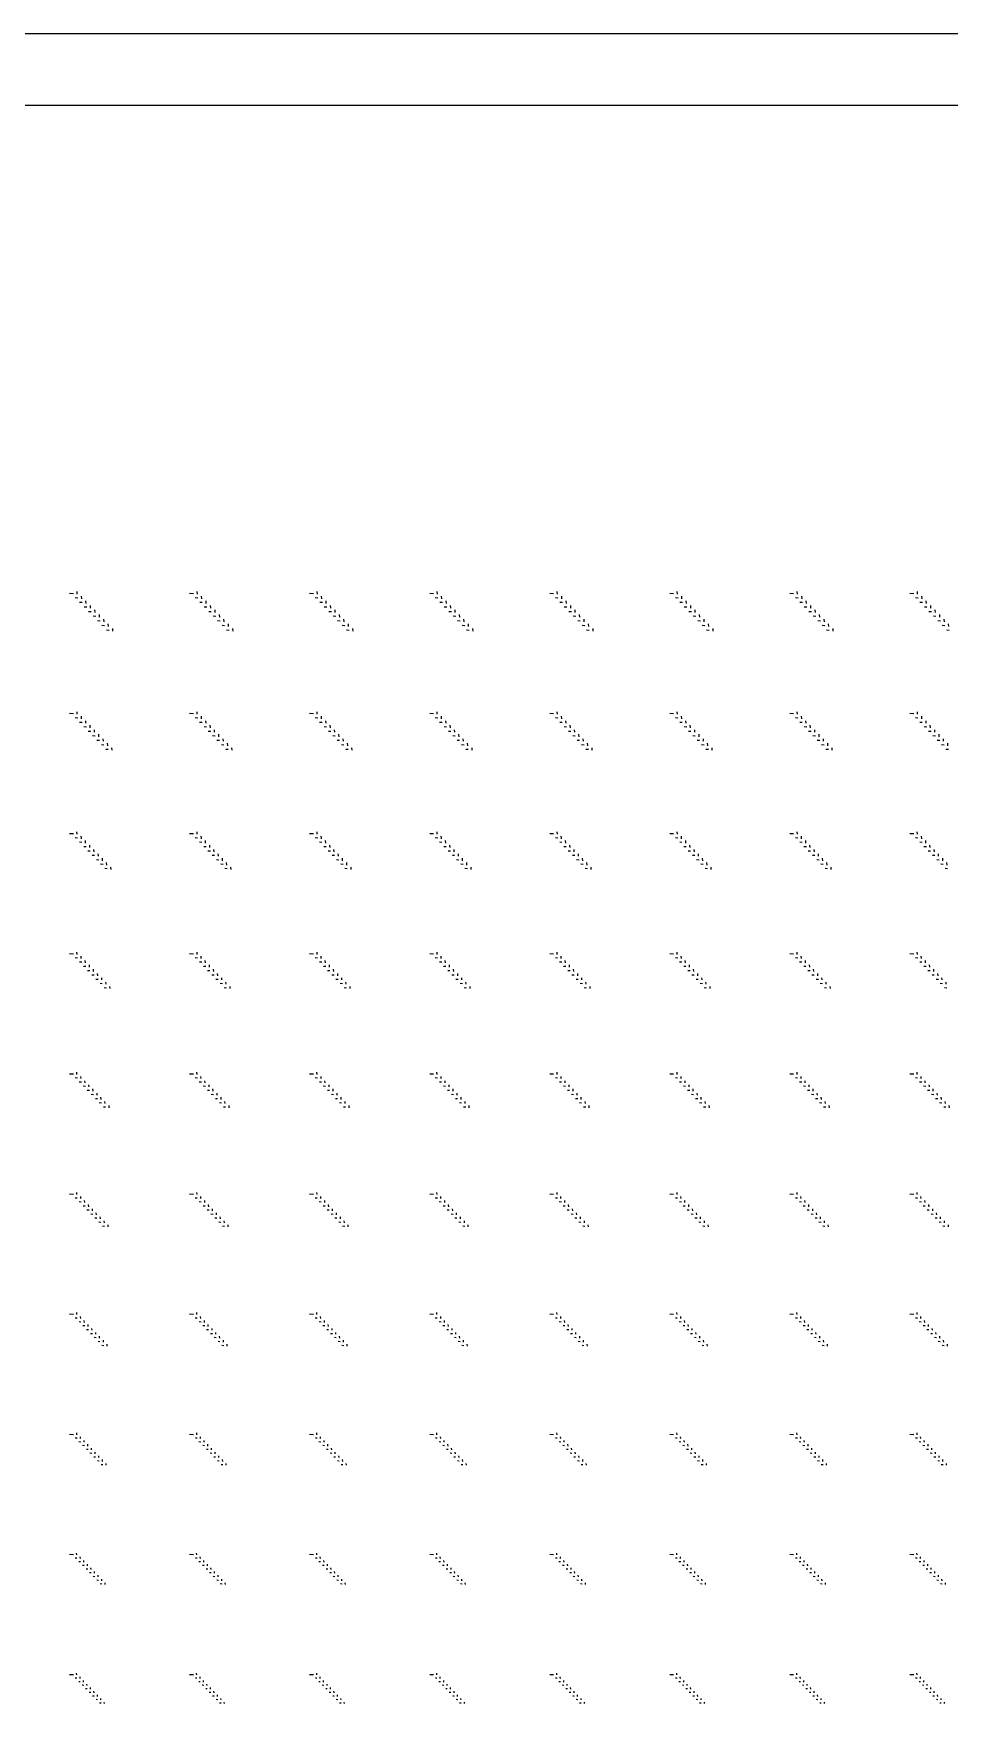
# Model space of a CAD drawing. Extents: x 0 to 300000, y 0 to 300000.
# Drawn here: x 74513 to 112678, y 230490 to 300000 of the extents above; entities that cross this region are included whole.
import ezdxf

# ---------------------------------------------------------------- set-up
doc = ezdxf.new("R2010")
doc.units = 0

msp = doc.modelspace()

# ---------------------------------------------------------------- linework, layer by layer
at = {"color": 7}
for p, q in [((76020, 276705), (76180, 276695)), ((76320, 276775), (76330, 276665)), ((81020, 276705), (81180, 276695)), ((81320, 276775), (81330, 276665)), ((86020, 276705), (86180, 276695)), ((86320, 276775), (86330, 276665)), ((91020, 276705), (91180, 276695)), ((91320, 276775), (91330, 276665)), ((96020, 276705), (96180, 276695)), ((96320, 276775), (96330, 276665)), ((101020, 276705), (101180, 276695)), ((101320, 276775), (101330, 276665)), ((106020, 276705), (106180, 276695)), ((106320, 276775), (106330, 276665)), ((111020, 276705), (111180, 276695)), ((111320, 276775), (111330, 276665)), ((76255, 276525), (76365, 276515)), ((76440, 276330), (76550, 276325)), ((76505, 276580), (76515, 276470)), ((76625, 276140), (76735, 276130)), ((76690, 276390), (76700, 276280)), ((76880, 276195), (76885, 276085)), ((77065, 276005), (77070, 275895)), ((81255, 276525), (81365, 276515)), ((81440, 276330), (81550, 276325)), ((81505, 276580), (81515, 276470)), ((81625, 276140), (81735, 276130)), ((81690, 276390), (81700, 276280)), ((81880, 276195), (81885, 276085)), ((82065, 276005), (82070, 275895)), ((86255, 276525), (86365, 276515)), ((86440, 276330), (86550, 276325)), ((86505, 276580), (86515, 276470)), ((86625, 276140), (86735, 276130)), ((86690, 276390), (86700, 276280)), ((86880, 276195), (86885, 276085)), ((87065, 276005), (87070, 275895)), ((91255, 276525), (91365, 276515)), ((91440, 276330), (91550, 276325)), ((91505, 276580), (91515, 276470)), ((91625, 276140), (91735, 276130)), ((91690, 276390), (91700, 276280)), ((91880, 276195), (91885, 276085)), ((92065, 276005), (92070, 275895)), ((96255, 276525), (96365, 276515)), ((96440, 276330), (96550, 276325)), ((96505, 276580), (96515, 276470)), ((96625, 276140), (96735, 276130)), ((96690, 276390), (96700, 276280)), ((96880, 276195), (96885, 276085)), ((97065, 276005), (97070, 275895)), ((101255, 276525), (101365, 276515)), ((101440, 276330), (101550, 276325)), ((101505, 276580), (101515, 276470)), ((101625, 276140), (101735, 276130)), ((101690, 276390), (101700, 276280)), ((101880, 276195), (101885, 276085)), ((102065, 276005), (102070, 275895)), ((106255, 276525), (106365, 276515)), ((106440, 276330), (106550, 276325)), ((106505, 276580), (106515, 276470)), ((106625, 276140), (106735, 276130)), ((106690, 276390), (106700, 276280)), ((106880, 276195), (106885, 276085)), ((107065, 276005), (107070, 275895)), ((111255, 276525), (111365, 276515)), ((111440, 276330), (111550, 276325)), ((111505, 276580), (111515, 276470)), ((111625, 276140), (111735, 276130)), ((111690, 276390), (111700, 276280)), ((111880, 276195), (111885, 276085)), ((112065, 276005), (112070, 275895)), ((76815, 275945), (76925, 275940)), ((77000, 275755), (77110, 275745)), ((77185, 275560), (77295, 275555)), ((77250, 275810), (77260, 275700)), ((77370, 275370), (77480, 275360)), ((77435, 275620), (77445, 275510)), ((77620, 275425), (77630, 275315)), ((81815, 275945), (81925, 275940)), ((82000, 275755), (82110, 275745)), ((82185, 275560), (82295, 275555)), ((82250, 275810), (82260, 275700)), ((82370, 275370), (82480, 275360)), ((82435, 275620), (82445, 275510)), ((82620, 275425), (82630, 275315)), ((86815, 275945), (86925, 275940)), ((87000, 275755), (87110, 275745)), ((87185, 275560), (87295, 275555)), ((87250, 275810), (87260, 275700)), ((87370, 275370), (87480, 275360)), ((87435, 275620), (87445, 275510)), ((87620, 275425), (87630, 275315)), ((91815, 275945), (91925, 275940)), ((92000, 275755), (92110, 275745)), ((92185, 275560), (92295, 275555)), ((92250, 275810), (92260, 275700)), ((92370, 275370), (92480, 275360)), ((92435, 275620), (92445, 275510)), ((92620, 275425), (92630, 275315)), ((96815, 275945), (96925, 275940)), ((97000, 275755), (97110, 275745)), ((97185, 275560), (97295, 275555)), ((97250, 275810), (97260, 275700)), ((97370, 275370), (97480, 275360)), ((97435, 275620), (97445, 275510)), ((97620, 275425), (97630, 275315)), ((101815, 275945), (101925, 275940)), ((102000, 275755), (102110, 275745)), ((102185, 275560), (102295, 275555)), ((102250, 275810), (102260, 275700)), ((102370, 275370), (102480, 275360)), ((102435, 275620), (102445, 275510)), ((102620, 275425), (102630, 275315)), ((106815, 275945), (106925, 275940)), ((107000, 275755), (107110, 275745)), ((107185, 275560), (107295, 275555)), ((107250, 275810), (107260, 275700)), ((107370, 275370), (107480, 275360)), ((107435, 275620), (107445, 275510)), ((107620, 275425), (107630, 275315)), ((111815, 275945), (111925, 275940)), ((112000, 275755), (112110, 275745)), ((112185, 275560), (112295, 275555)), ((112250, 275810), (112260, 275700)), ((112370, 275370), (112480, 275360)), ((112435, 275620), (112445, 275510)), ((112620, 275425), (112630, 275315)), ((77555, 275175), (77665, 275170)), ((77810, 275235), (77815, 275125)), ((82555, 275175), (82665, 275170)), ((82810, 275235), (82815, 275125)), ((87555, 275175), (87665, 275170)), ((87810, 275235), (87815, 275125)), ((92555, 275175), (92665, 275170)), ((92810, 275235), (92815, 275125)), ((97555, 275175), (97665, 275170)), ((97810, 275235), (97815, 275125)), ((102555, 275175), (102665, 275170)), ((102810, 275235), (102815, 275125)), ((107555, 275175), (107665, 275170)), ((107810, 275235), (107815, 275125)), ((112555, 275175), (112665, 275170)), ((76020, 271705), (76180, 271695)), ((76255, 271530), (76360, 271520)), ((76320, 271770), (76325, 271665)), ((76435, 271340), (76540, 271335)), ((76500, 271585), (76505, 271480)), ((76620, 271155), (76725, 271145)), ((76680, 271395), (76690, 271290)), ((76860, 271210), (76870, 271105)), ((81020, 271705), (81180, 271695)), ((81255, 271530), (81360, 271520)), ((81320, 271770), (81325, 271665)), ((81435, 271340), (81540, 271335)), ((81500, 271585), (81505, 271480)), ((81620, 271155), (81725, 271145)), ((81680, 271395), (81690, 271290)), ((81860, 271210), (81870, 271105)), ((86020, 271705), (86180, 271695)), ((86255, 271530), (86360, 271520)), ((86320, 271770), (86325, 271665)), ((86435, 271340), (86540, 271335)), ((86500, 271585), (86505, 271480)), ((86620, 271155), (86725, 271145)), ((86680, 271395), (86690, 271290)), ((86860, 271210), (86870, 271105)), ((91020, 271705), (91180, 271695)), ((91255, 271530), (91360, 271520)), ((91320, 271770), (91325, 271665)), ((91435, 271340), (91540, 271335)), ((91500, 271585), (91505, 271480)), ((91620, 271155), (91725, 271145)), ((91680, 271395), (91690, 271290)), ((91860, 271210), (91870, 271105)), ((96020, 271705), (96180, 271695)), ((96255, 271530), (96360, 271520)), ((96320, 271770), (96325, 271665)), ((96435, 271340), (96540, 271335)), ((96500, 271585), (96505, 271480)), ((96620, 271155), (96725, 271145)), ((96680, 271395), (96690, 271290)), ((96860, 271210), (96870, 271105)), ((101020, 271705), (101180, 271695)), ((101255, 271530), (101360, 271520)), ((101320, 271770), (101325, 271665)), ((101435, 271340), (101540, 271335)), ((101500, 271585), (101505, 271480)), ((101620, 271155), (101725, 271145)), ((101680, 271395), (101690, 271290)), ((101860, 271210), (101870, 271105)), ((106020, 271705), (106180, 271695)), ((106255, 271530), (106360, 271520)), ((106320, 271770), (106325, 271665)), ((106435, 271340), (106540, 271335)), ((106500, 271585), (106505, 271480)), ((106620, 271155), (106725, 271145)), ((106680, 271395), (106690, 271290)), ((106860, 271210), (106870, 271105)), ((111020, 271705), (111180, 271695)), ((111255, 271530), (111360, 271520)), ((111320, 271770), (111325, 271665)), ((111435, 271340), (111540, 271335)), ((111500, 271585), (111505, 271480)), ((111620, 271155), (111725, 271145)), ((111680, 271395), (111690, 271290)), ((111860, 271210), (111870, 271105)), ((76800, 270965), (76905, 270960)), ((76980, 270780), (77085, 270770)), ((77045, 271020), (77050, 270915)), ((77160, 270590), (77265, 270585)), ((77225, 270835), (77230, 270730)), ((77345, 270400), (77450, 270395)), ((77405, 270645), (77415, 270540)), ((77585, 270460), (77595, 270355)), ((81800, 270965), (81905, 270960)), ((81980, 270780), (82085, 270770)), ((82045, 271020), (82050, 270915)), ((82160, 270590), (82265, 270585)), ((82225, 270835), (82230, 270730)), ((82345, 270400), (82450, 270395)), ((82405, 270645), (82415, 270540)), ((82585, 270460), (82595, 270355)), ((86800, 270965), (86905, 270960)), ((86980, 270780), (87085, 270770)), ((87045, 271020), (87050, 270915)), ((87160, 270590), (87265, 270585)), ((87225, 270835), (87230, 270730)), ((87345, 270400), (87450, 270395)), ((87405, 270645), (87415, 270540)), ((87585, 270460), (87595, 270355)), ((91800, 270965), (91905, 270960)), ((91980, 270780), (92085, 270770)), ((92045, 271020), (92050, 270915)), ((92160, 270590), (92265, 270585)), ((92225, 270835), (92230, 270730)), ((92345, 270400), (92450, 270395)), ((92405, 270645), (92415, 270540)), ((92585, 270460), (92595, 270355)), ((96800, 270965), (96905, 270960)), ((96980, 270780), (97085, 270770)), ((97045, 271020), (97050, 270915)), ((97160, 270590), (97265, 270585)), ((97225, 270835), (97230, 270730)), ((97345, 270400), (97450, 270395)), ((97405, 270645), (97415, 270540)), ((97585, 270460), (97595, 270355)), ((101800, 270965), (101905, 270960)), ((101980, 270780), (102085, 270770)), ((102045, 271020), (102050, 270915)), ((102160, 270590), (102265, 270585)), ((102225, 270835), (102230, 270730)), ((102345, 270400), (102450, 270395)), ((102405, 270645), (102415, 270540)), ((102585, 270460), (102595, 270355)), ((106800, 270965), (106905, 270960)), ((106980, 270780), (107085, 270770)), ((107045, 271020), (107050, 270915)), ((107160, 270590), (107265, 270585)), ((107225, 270835), (107230, 270730)), ((107345, 270400), (107450, 270395)), ((107405, 270645), (107415, 270540)), ((107585, 270460), (107595, 270355)), ((111800, 270965), (111905, 270960)), ((111980, 270780), (112085, 270770)), ((112045, 271020), (112050, 270915)), ((112160, 270590), (112265, 270585)), ((112225, 270835), (112230, 270730)), ((112345, 270400), (112450, 270395)), ((112405, 270645), (112415, 270540)), ((112585, 270460), (112595, 270355)), ((77525, 270215), (77630, 270205)), ((77770, 270270), (77775, 270165)), ((82525, 270215), (82630, 270205)), ((82770, 270270), (82775, 270165)), ((87525, 270215), (87630, 270205)), ((87770, 270270), (87775, 270165)), ((92525, 270215), (92630, 270205)), ((92770, 270270), (92775, 270165)), ((97525, 270215), (97630, 270205)), ((97770, 270270), (97775, 270165)), ((102525, 270215), (102630, 270205)), ((102770, 270270), (102775, 270165)), ((107525, 270215), (107630, 270205)), ((107770, 270270), (107775, 270165)), ((112525, 270215), (112630, 270205)), ((76020, 266705), (76180, 266695)), ((76255, 266535), (76355, 266525)), ((76315, 266770), (76325, 266670)), ((76435, 266350), (76530, 266345)), ((76490, 266585), (76500, 266485)), ((76670, 266405), (76675, 266305)), ((81020, 266705), (81180, 266695)), ((81255, 266535), (81355, 266525)), ((81315, 266770), (81325, 266670)), ((81435, 266350), (81530, 266345)), ((81490, 266585), (81500, 266485)), ((81670, 266405), (81675, 266305)), ((86020, 266705), (86180, 266695)), ((86255, 266535), (86355, 266525)), ((86315, 266770), (86325, 266670)), ((86435, 266350), (86530, 266345)), ((86490, 266585), (86500, 266485)), ((86670, 266405), (86675, 266305)), ((91020, 266705), (91180, 266695)), ((91255, 266535), (91355, 266525)), ((91315, 266770), (91325, 266670)), ((91435, 266350), (91530, 266345)), ((91490, 266585), (91500, 266485)), ((91670, 266405), (91675, 266305)), ((96020, 266705), (96180, 266695)), ((96255, 266535), (96355, 266525)), ((96315, 266770), (96325, 266670)), ((96435, 266350), (96530, 266345)), ((96490, 266585), (96500, 266485)), ((96670, 266405), (96675, 266305)), ((101020, 266705), (101180, 266695)), ((101255, 266535), (101355, 266525)), ((101315, 266770), (101325, 266670)), ((101435, 266350), (101530, 266345)), ((101490, 266585), (101500, 266485)), ((101670, 266405), (101675, 266305)), ((106020, 266705), (106180, 266695)), ((106255, 266535), (106355, 266525)), ((106315, 266770), (106325, 266670)), ((106435, 266350), (106530, 266345)), ((106490, 266585), (106500, 266485)), ((106670, 266405), (106675, 266305)), ((111020, 266705), (111180, 266695)), ((111255, 266535), (111355, 266525)), ((111315, 266770), (111325, 266670)), ((111435, 266350), (111530, 266345)), ((111490, 266585), (111500, 266485)), ((111670, 266405), (111675, 266305)), ((76610, 266165), (76710, 266160)), ((76785, 265985), (76885, 265975)), ((76845, 266220), (76855, 266120)), ((76965, 265800), (77060, 265795)), ((77020, 266035), (77030, 265940)), ((77140, 265620), (77240, 265610)), ((77200, 265855), (77205, 265755)), ((77375, 265670), (77380, 265570)), ((81610, 266165), (81710, 266160)), ((81785, 265985), (81885, 265975)), ((81845, 266220), (81855, 266120)), ((81965, 265800), (82060, 265795)), ((82020, 266035), (82030, 265940)), ((82140, 265620), (82240, 265610)), ((82200, 265855), (82205, 265755)), ((82375, 265670), (82380, 265570)), ((86610, 266165), (86710, 266160)), ((86785, 265985), (86885, 265975)), ((86845, 266220), (86855, 266120)), ((86965, 265800), (87060, 265795)), ((87020, 266035), (87030, 265940)), ((87140, 265620), (87240, 265610)), ((87200, 265855), (87205, 265755)), ((87375, 265670), (87380, 265570)), ((91610, 266165), (91710, 266160)), ((91785, 265985), (91885, 265975)), ((91845, 266220), (91855, 266120)), ((91965, 265800), (92060, 265795)), ((92020, 266035), (92030, 265940)), ((92140, 265620), (92240, 265610)), ((92200, 265855), (92205, 265755)), ((92375, 265670), (92380, 265570)), ((96610, 266165), (96710, 266160)), ((96785, 265985), (96885, 265975)), ((96845, 266220), (96855, 266120)), ((96965, 265800), (97060, 265795)), ((97020, 266035), (97030, 265940)), ((97140, 265620), (97240, 265610)), ((97200, 265855), (97205, 265755)), ((97375, 265670), (97380, 265570)), ((101610, 266165), (101710, 266160)), ((101785, 265985), (101885, 265975)), ((101845, 266220), (101855, 266120)), ((101965, 265800), (102060, 265795)), ((102020, 266035), (102030, 265940)), ((102140, 265620), (102240, 265610)), ((102200, 265855), (102205, 265755)), ((102375, 265670), (102380, 265570)), ((106610, 266165), (106710, 266160)), ((106785, 265985), (106885, 265975)), ((106845, 266220), (106855, 266120)), ((106965, 265800), (107060, 265795)), ((107020, 266035), (107030, 265940)), ((107140, 265620), (107240, 265610)), ((107200, 265855), (107205, 265755)), ((107375, 265670), (107380, 265570)), ((111610, 266165), (111710, 266160)), ((111785, 265985), (111885, 265975)), ((111845, 266220), (111855, 266120)), ((111965, 265800), (112060, 265795)), ((112020, 266035), (112030, 265940)), ((112140, 265620), (112240, 265610)), ((112200, 265855), (112205, 265755)), ((112375, 265670), (112380, 265570)), ((77315, 265435), (77415, 265430)), ((77490, 265255), (77590, 265245)), ((77550, 265490), (77560, 265390)), ((77730, 265305), (77735, 265205)), ((82315, 265435), (82415, 265430)), ((82490, 265255), (82590, 265245)), ((82550, 265490), (82560, 265390)), ((82730, 265305), (82735, 265205)), ((87315, 265435), (87415, 265430)), ((87490, 265255), (87590, 265245)), ((87550, 265490), (87560, 265390)), ((87730, 265305), (87735, 265205)), ((92315, 265435), (92415, 265430)), ((92490, 265255), (92590, 265245)), ((92550, 265490), (92560, 265390)), ((92730, 265305), (92735, 265205)), ((97315, 265435), (97415, 265430)), ((97490, 265255), (97590, 265245)), ((97550, 265490), (97560, 265390)), ((97730, 265305), (97735, 265205)), ((102315, 265435), (102415, 265430)), ((102490, 265255), (102590, 265245)), ((102550, 265490), (102560, 265390)), ((102730, 265305), (102735, 265205)), ((107315, 265435), (107415, 265430)), ((107490, 265255), (107590, 265245)), ((107550, 265490), (107560, 265390)), ((107730, 265305), (107735, 265205)), ((112315, 265435), (112415, 265430)), ((112490, 265255), (112590, 265245)), ((112550, 265490), (112560, 265390)), ((76020, 261705), (76180, 261695)), ((76255, 261540), (76350, 261530)), ((76315, 261765), (76320, 261670)), ((76430, 261360), (76525, 261355)), ((76485, 261590), (76490, 261495)), ((76655, 261410), (76665, 261315)), ((81020, 261705), (81180, 261695)), ((81255, 261540), (81350, 261530)), ((81315, 261765), (81320, 261670)), ((81430, 261360), (81525, 261355)), ((81485, 261590), (81490, 261495)), ((81655, 261410), (81665, 261315)), ((86020, 261705), (86180, 261695)), ((86255, 261540), (86350, 261530)), ((86315, 261765), (86320, 261670)), ((86430, 261360), (86525, 261355)), ((86485, 261590), (86490, 261495)), ((86655, 261410), (86665, 261315)), ((91020, 261705), (91180, 261695)), ((91255, 261540), (91350, 261530)), ((91315, 261765), (91320, 261670)), ((91430, 261360), (91525, 261355)), ((91485, 261590), (91490, 261495)), ((91655, 261410), (91665, 261315)), ((96020, 261705), (96180, 261695)), ((96255, 261540), (96350, 261530)), ((96315, 261765), (96320, 261670)), ((96430, 261360), (96525, 261355)), ((96485, 261590), (96490, 261495)), ((96655, 261410), (96665, 261315)), ((101020, 261705), (101180, 261695)), ((101255, 261540), (101350, 261530)), ((101315, 261765), (101320, 261670)), ((101430, 261360), (101525, 261355)), ((101485, 261590), (101490, 261495)), ((101655, 261410), (101665, 261315)), ((106020, 261705), (106180, 261695)), ((106255, 261540), (106350, 261530)), ((106315, 261765), (106320, 261670)), ((106430, 261360), (106525, 261355)), ((106485, 261590), (106490, 261495)), ((106655, 261410), (106665, 261315)), ((111020, 261705), (111180, 261695)), ((111255, 261540), (111350, 261530)), ((111315, 261765), (111320, 261670)), ((111430, 261360), (111525, 261355)), ((111485, 261590), (111490, 261495)), ((111655, 261410), (111665, 261315)), ((76600, 261180), (76695, 261175)), ((76770, 261005), (76865, 260995)), ((76830, 261230), (76835, 261135)), ((76945, 260825), (77040, 260820)), ((77000, 261055), (77010, 260960)), ((77175, 260875), (77180, 260780)), ((77345, 260700), (77350, 260605)), ((81600, 261180), (81695, 261175)), ((81770, 261005), (81865, 260995)), ((81830, 261230), (81835, 261135)), ((81945, 260825), (82040, 260820)), ((82000, 261055), (82010, 260960)), ((82175, 260875), (82180, 260780)), ((82345, 260700), (82350, 260605)), ((86600, 261180), (86695, 261175)), ((86770, 261005), (86865, 260995)), ((86830, 261230), (86835, 261135)), ((86945, 260825), (87040, 260820)), ((87000, 261055), (87010, 260960)), ((87175, 260875), (87180, 260780)), ((87345, 260700), (87350, 260605)), ((91600, 261180), (91695, 261175)), ((91770, 261005), (91865, 260995)), ((91830, 261230), (91835, 261135)), ((91945, 260825), (92040, 260820)), ((92000, 261055), (92010, 260960)), ((92175, 260875), (92180, 260780)), ((92345, 260700), (92350, 260605)), ((96600, 261180), (96695, 261175)), ((96770, 261005), (96865, 260995)), ((96830, 261230), (96835, 261135)), ((96945, 260825), (97040, 260820)), ((97000, 261055), (97010, 260960)), ((97175, 260875), (97180, 260780)), ((97345, 260700), (97350, 260605)), ((101600, 261180), (101695, 261175)), ((101770, 261005), (101865, 260995)), ((101830, 261230), (101835, 261135)), ((101945, 260825), (102040, 260820)), ((102000, 261055), (102010, 260960)), ((102175, 260875), (102180, 260780)), ((102345, 260700), (102350, 260605)), ((106600, 261180), (106695, 261175)), ((106770, 261005), (106865, 260995)), ((106830, 261230), (106835, 261135)), ((106945, 260825), (107040, 260820)), ((107000, 261055), (107010, 260960)), ((107175, 260875), (107180, 260780)), ((107345, 260700), (107350, 260605)), ((111600, 261180), (111695, 261175)), ((111770, 261005), (111865, 260995)), ((111830, 261230), (111835, 261135)), ((111945, 260825), (112040, 260820)), ((112000, 261055), (112010, 260960)), ((112175, 260875), (112180, 260780)), ((112345, 260700), (112350, 260605)), ((77115, 260645), (77210, 260640)), ((77290, 260470), (77385, 260465)), ((77460, 260290), (77555, 260285)), ((77515, 260520), (77525, 260425)), ((77690, 260340), (77695, 260245)), ((82115, 260645), (82210, 260640)), ((82290, 260470), (82385, 260465)), ((82460, 260290), (82555, 260285)), ((82515, 260520), (82525, 260425)), ((82690, 260340), (82695, 260245)), ((87115, 260645), (87210, 260640)), ((87290, 260470), (87385, 260465)), ((87460, 260290), (87555, 260285)), ((87515, 260520), (87525, 260425)), ((87690, 260340), (87695, 260245)), ((92115, 260645), (92210, 260640)), ((92290, 260470), (92385, 260465)), ((92460, 260290), (92555, 260285)), ((92515, 260520), (92525, 260425)), ((92690, 260340), (92695, 260245)), ((97115, 260645), (97210, 260640)), ((97290, 260470), (97385, 260465)), ((97460, 260290), (97555, 260285)), ((97515, 260520), (97525, 260425)), ((97690, 260340), (97695, 260245)), ((102115, 260645), (102210, 260640)), ((102290, 260470), (102385, 260465)), ((102460, 260290), (102555, 260285)), ((102515, 260520), (102525, 260425)), ((102690, 260340), (102695, 260245)), ((107115, 260645), (107210, 260640)), ((107290, 260470), (107385, 260465)), ((107460, 260290), (107555, 260285)), ((107515, 260520), (107525, 260425)), ((107690, 260340), (107695, 260245)), ((112115, 260645), (112210, 260640)), ((112290, 260470), (112385, 260465)), ((112460, 260290), (112555, 260285)), ((112515, 260520), (112525, 260425)), ((76020, 256705), (76180, 256695)), ((76255, 256540), (76345, 256535)), ((76310, 256765), (76315, 256675)), ((76480, 256590), (76485, 256500)), ((81020, 256705), (81180, 256695)), ((81255, 256540), (81345, 256535)), ((81310, 256765), (81315, 256675)), ((81480, 256590), (81485, 256500)), ((86020, 256705), (86180, 256695)), ((86255, 256540), (86345, 256535)), ((86310, 256765), (86315, 256675)), ((86480, 256590), (86485, 256500)), ((91020, 256705), (91180, 256695)), ((91255, 256540), (91345, 256535)), ((91310, 256765), (91315, 256675)), ((91480, 256590), (91485, 256500)), ((96020, 256705), (96180, 256695)), ((96255, 256540), (96345, 256535)), ((96310, 256765), (96315, 256675)), ((96480, 256590), (96485, 256500)), ((101020, 256705), (101180, 256695)), ((101255, 256540), (101345, 256535)), ((101310, 256765), (101315, 256675)), ((101480, 256590), (101485, 256500)), ((106020, 256705), (106180, 256695)), ((106255, 256540), (106345, 256535)), ((106310, 256765), (106315, 256675)), ((106480, 256590), (106485, 256500)), ((111020, 256705), (111180, 256695)), ((111255, 256540), (111345, 256535)), ((111310, 256765), (111315, 256675)), ((111480, 256590), (111485, 256500)), ((76425, 256370), (76515, 256365)), ((76590, 256195), (76680, 256190)), ((76645, 256415), (76650, 256325)), ((76760, 256020), (76850, 256015)), ((76815, 256245), (76820, 256155)), ((76925, 255850), (77015, 255845)), ((76980, 256070), (76985, 255980)), ((77150, 255895), (77155, 255805)), ((81425, 256370), (81515, 256365)), ((81590, 256195), (81680, 256190)), ((81645, 256415), (81650, 256325)), ((81760, 256020), (81850, 256015)), ((81815, 256245), (81820, 256155)), ((81925, 255850), (82015, 255845)), ((81980, 256070), (81985, 255980)), ((82150, 255895), (82155, 255805)), ((86425, 256370), (86515, 256365)), ((86590, 256195), (86680, 256190)), ((86645, 256415), (86650, 256325)), ((86760, 256020), (86850, 256015)), ((86815, 256245), (86820, 256155)), ((86925, 255850), (87015, 255845)), ((86980, 256070), (86985, 255980)), ((87150, 255895), (87155, 255805)), ((91425, 256370), (91515, 256365)), ((91590, 256195), (91680, 256190)), ((91645, 256415), (91650, 256325)), ((91760, 256020), (91850, 256015)), ((91815, 256245), (91820, 256155)), ((91925, 255850), (92015, 255845)), ((91980, 256070), (91985, 255980)), ((92150, 255895), (92155, 255805)), ((96425, 256370), (96515, 256365)), ((96590, 256195), (96680, 256190)), ((96645, 256415), (96650, 256325)), ((96760, 256020), (96850, 256015)), ((96815, 256245), (96820, 256155)), ((96925, 255850), (97015, 255845)), ((96980, 256070), (96985, 255980)), ((97150, 255895), (97155, 255805)), ((101425, 256370), (101515, 256365)), ((101590, 256195), (101680, 256190)), ((101645, 256415), (101650, 256325)), ((101760, 256020), (101850, 256015)), ((101815, 256245), (101820, 256155)), ((101925, 255850), (102015, 255845)), ((101980, 256070), (101985, 255980)), ((102150, 255895), (102155, 255805)), ((106425, 256370), (106515, 256365)), ((106590, 256195), (106680, 256190)), ((106645, 256415), (106650, 256325)), ((106760, 256020), (106850, 256015)), ((106815, 256245), (106820, 256155)), ((106925, 255850), (107015, 255845)), ((106980, 256070), (106985, 255980)), ((107150, 255895), (107155, 255805)), ((111425, 256370), (111515, 256365)), ((111590, 256195), (111680, 256190)), ((111645, 256415), (111650, 256325)), ((111760, 256020), (111850, 256015)), ((111815, 256245), (111820, 256155)), ((111925, 255850), (112015, 255845)), ((111980, 256070), (111985, 255980)), ((112150, 255895), (112155, 255805)), ((77095, 255675), (77185, 255670)), ((77260, 255505), (77350, 255495)), ((77315, 255725), (77320, 255635)), ((77430, 255330), (77520, 255325)), ((77480, 255550), (77490, 255460)), ((77650, 255375), (77655, 255290)), ((82095, 255675), (82185, 255670)), ((82260, 255505), (82350, 255495)), ((82315, 255725), (82320, 255635)), ((82430, 255330), (82520, 255325)), ((82480, 255550), (82490, 255460)), ((82650, 255375), (82655, 255290)), ((87095, 255675), (87185, 255670)), ((87260, 255505), (87350, 255495)), ((87315, 255725), (87320, 255635)), ((87430, 255330), (87520, 255325)), ((87480, 255550), (87490, 255460)), ((87650, 255375), (87655, 255290)), ((92095, 255675), (92185, 255670)), ((92260, 255505), (92350, 255495)), ((92315, 255725), (92320, 255635)), ((92430, 255330), (92520, 255325)), ((92480, 255550), (92490, 255460)), ((92650, 255375), (92655, 255290)), ((97095, 255675), (97185, 255670)), ((97260, 255505), (97350, 255495)), ((97315, 255725), (97320, 255635)), ((97430, 255330), (97520, 255325)), ((97480, 255550), (97490, 255460)), ((97650, 255375), (97655, 255290)), ((102095, 255675), (102185, 255670)), ((102260, 255505), (102350, 255495)), ((102315, 255725), (102320, 255635)), ((102430, 255330), (102520, 255325)), ((102480, 255550), (102490, 255460)), ((102650, 255375), (102655, 255290)), ((107095, 255675), (107185, 255670)), ((107260, 255505), (107350, 255495)), ((107315, 255725), (107320, 255635)), ((107430, 255330), (107520, 255325)), ((107480, 255550), (107490, 255460)), ((107650, 255375), (107655, 255290)), ((112095, 255675), (112185, 255670)), ((112260, 255505), (112350, 255495)), ((112315, 255725), (112320, 255635)), ((112430, 255330), (112520, 255325)), ((112480, 255550), (112490, 255460)), ((112650, 255375), (112655, 255290)), ((76020, 251705), (76180, 251695)), ((76310, 251760), (76315, 251675)), ((81020, 251705), (81180, 251695)), ((81310, 251760), (81315, 251675)), ((86020, 251705), (86180, 251695)), ((86310, 251760), (86315, 251675)), ((91020, 251705), (91180, 251695)), ((91310, 251760), (91315, 251675)), ((96020, 251705), (96180, 251695)), ((96310, 251760), (96315, 251675)), ((101020, 251705), (101180, 251695)), ((101310, 251760), (101315, 251675)), ((106020, 251705), (106180, 251695)), ((106310, 251760), (106315, 251675)), ((111020, 251705), (111180, 251695)), ((111310, 251760), (111315, 251675)), ((76255, 251545), (76340, 251540)), ((76420, 251380), (76505, 251375)), ((76470, 251590), (76475, 251510)), ((76580, 251210), (76665, 251205)), ((76635, 251425), (76640, 251340)), ((76745, 251040), (76830, 251035)), ((76795, 251255), (76805, 251170)), ((76960, 251085), (76965, 251000)), ((81255, 251545), (81340, 251540)), ((81420, 251380), (81505, 251375)), ((81470, 251590), (81475, 251510)), ((81580, 251210), (81665, 251205)), ((81635, 251425), (81640, 251340)), ((81745, 251040), (81830, 251035)), ((81795, 251255), (81805, 251170)), ((81960, 251085), (81965, 251000)), ((86255, 251545), (86340, 251540)), ((86420, 251380), (86505, 251375)), ((86470, 251590), (86475, 251510)), ((86580, 251210), (86665, 251205)), ((86635, 251425), (86640, 251340)), ((86745, 251040), (86830, 251035)), ((86795, 251255), (86805, 251170)), ((86960, 251085), (86965, 251000)), ((91255, 251545), (91340, 251540)), ((91420, 251380), (91505, 251375)), ((91470, 251590), (91475, 251510)), ((91580, 251210), (91665, 251205)), ((91635, 251425), (91640, 251340)), ((91745, 251040), (91830, 251035)), ((91795, 251255), (91805, 251170)), ((91960, 251085), (91965, 251000)), ((96255, 251545), (96340, 251540)), ((96420, 251380), (96505, 251375)), ((96470, 251590), (96475, 251510)), ((96580, 251210), (96665, 251205)), ((96635, 251425), (96640, 251340)), ((96745, 251040), (96830, 251035)), ((96795, 251255), (96805, 251170)), ((96960, 251085), (96965, 251000)), ((101255, 251545), (101340, 251540)), ((101420, 251380), (101505, 251375)), ((101470, 251590), (101475, 251510)), ((101580, 251210), (101665, 251205)), ((101635, 251425), (101640, 251340)), ((101745, 251040), (101830, 251035)), ((101795, 251255), (101805, 251170)), ((101960, 251085), (101965, 251000)), ((106255, 251545), (106340, 251540)), ((106420, 251380), (106505, 251375)), ((106470, 251590), (106475, 251510)), ((106580, 251210), (106665, 251205)), ((106635, 251425), (106640, 251340)), ((106745, 251040), (106830, 251035)), ((106795, 251255), (106805, 251170)), ((106960, 251085), (106965, 251000)), ((111255, 251545), (111340, 251540)), ((111420, 251380), (111505, 251375)), ((111470, 251590), (111475, 251510)), ((111580, 251210), (111665, 251205)), ((111635, 251425), (111640, 251340)), ((111745, 251040), (111830, 251035)), ((111795, 251255), (111805, 251170)), ((111960, 251085), (111965, 251000)), ((76910, 250875), (76995, 250865)), ((77070, 250705), (77155, 250700)), ((77120, 250920), (77130, 250835)), ((77235, 250535), (77320, 250530)), ((77285, 250750), (77290, 250665)), ((77395, 250370), (77480, 250360)), ((77450, 250580), (77455, 250495)), ((77610, 250415), (77615, 250330)), ((81910, 250875), (81995, 250865)), ((82070, 250705), (82155, 250700)), ((82120, 250920), (82130, 250835)), ((82235, 250535), (82320, 250530)), ((82285, 250750), (82290, 250665)), ((82395, 250370), (82480, 250360)), ((82450, 250580), (82455, 250495)), ((82610, 250415), (82615, 250330)), ((86910, 250875), (86995, 250865)), ((87070, 250705), (87155, 250700)), ((87120, 250920), (87130, 250835)), ((87235, 250535), (87320, 250530)), ((87285, 250750), (87290, 250665)), ((87395, 250370), (87480, 250360)), ((87450, 250580), (87455, 250495)), ((87610, 250415), (87615, 250330)), ((91910, 250875), (91995, 250865)), ((92070, 250705), (92155, 250700)), ((92120, 250920), (92130, 250835)), ((92235, 250535), (92320, 250530)), ((92285, 250750), (92290, 250665)), ((92395, 250370), (92480, 250360)), ((92450, 250580), (92455, 250495)), ((92610, 250415), (92615, 250330)), ((96910, 250875), (96995, 250865)), ((97070, 250705), (97155, 250700)), ((97120, 250920), (97130, 250835)), ((97235, 250535), (97320, 250530)), ((97285, 250750), (97290, 250665)), ((97395, 250370), (97480, 250360)), ((97450, 250580), (97455, 250495)), ((97610, 250415), (97615, 250330)), ((101910, 250875), (101995, 250865)), ((102070, 250705), (102155, 250700)), ((102120, 250920), (102130, 250835)), ((102235, 250535), (102320, 250530)), ((102285, 250750), (102290, 250665)), ((102395, 250370), (102480, 250360)), ((102450, 250580), (102455, 250495)), ((102610, 250415), (102615, 250330)), ((106910, 250875), (106995, 250865)), ((107070, 250705), (107155, 250700)), ((107120, 250920), (107130, 250835)), ((107235, 250535), (107320, 250530)), ((107285, 250750), (107290, 250665)), ((107395, 250370), (107480, 250360)), ((107450, 250580), (107455, 250495)), ((107610, 250415), (107615, 250330)), ((111910, 250875), (111995, 250865)), ((112070, 250705), (112155, 250700)), ((112120, 250920), (112130, 250835)), ((112235, 250535), (112320, 250530)), ((112285, 250750), (112290, 250665)), ((112395, 250370), (112480, 250360)), ((112450, 250580), (112455, 250495)), ((112610, 250415), (112615, 250330)), ((76020, 246705), (76180, 246695)), ((76255, 246550), (76335, 246545)), ((76305, 246760), (76310, 246680)), ((76415, 246390), (76495, 246380)), ((76465, 246595), (76470, 246515)), ((76575, 246225), (76655, 246220)), ((76620, 246430), (76630, 246350)), ((76780, 246265), (76785, 246185)), ((76940, 246105), (76945, 246025)), ((81020, 246705), (81180, 246695)), ((81255, 246550), (81335, 246545)), ((81305, 246760), (81310, 246680)), ((81415, 246390), (81495, 246380)), ((81465, 246595), (81470, 246515)), ((81575, 246225), (81655, 246220)), ((81620, 246430), (81630, 246350)), ((81780, 246265), (81785, 246185)), ((81940, 246105), (81945, 246025)), ((86020, 246705), (86180, 246695)), ((86255, 246550), (86335, 246545)), ((86305, 246760), (86310, 246680)), ((86415, 246390), (86495, 246380)), ((86465, 246595), (86470, 246515)), ((86575, 246225), (86655, 246220)), ((86620, 246430), (86630, 246350)), ((86780, 246265), (86785, 246185)), ((86940, 246105), (86945, 246025)), ((91020, 246705), (91180, 246695)), ((91255, 246550), (91335, 246545)), ((91305, 246760), (91310, 246680)), ((91415, 246390), (91495, 246380)), ((91465, 246595), (91470, 246515)), ((91575, 246225), (91655, 246220)), ((91620, 246430), (91630, 246350)), ((91780, 246265), (91785, 246185)), ((91940, 246105), (91945, 246025)), ((96020, 246705), (96180, 246695)), ((96255, 246550), (96335, 246545)), ((96305, 246760), (96310, 246680)), ((96415, 246390), (96495, 246380)), ((96465, 246595), (96470, 246515)), ((96575, 246225), (96655, 246220)), ((96620, 246430), (96630, 246350)), ((96780, 246265), (96785, 246185)), ((96940, 246105), (96945, 246025)), ((101020, 246705), (101180, 246695)), ((101255, 246550), (101335, 246545)), ((101305, 246760), (101310, 246680)), ((101415, 246390), (101495, 246380)), ((101465, 246595), (101470, 246515)), ((101575, 246225), (101655, 246220)), ((101620, 246430), (101630, 246350)), ((101780, 246265), (101785, 246185)), ((101940, 246105), (101945, 246025)), ((106020, 246705), (106180, 246695)), ((106255, 246550), (106335, 246545)), ((106305, 246760), (106310, 246680)), ((106415, 246390), (106495, 246380)), ((106465, 246595), (106470, 246515)), ((106575, 246225), (106655, 246220)), ((106620, 246430), (106630, 246350)), ((106780, 246265), (106785, 246185)), ((106940, 246105), (106945, 246025)), ((111020, 246705), (111180, 246695)), ((111255, 246550), (111335, 246545)), ((111305, 246760), (111310, 246680)), ((111415, 246390), (111495, 246380)), ((111465, 246595), (111470, 246515)), ((111575, 246225), (111655, 246220)), ((111620, 246430), (111630, 246350)), ((111780, 246265), (111785, 246185)), ((111940, 246105), (111945, 246025)), ((76730, 246060), (76810, 246055)), ((76890, 245895), (76970, 245890)), ((77050, 245735), (77125, 245730)), ((77095, 245940), (77100, 245860)), ((77205, 245570), (77285, 245565)), ((77255, 245775), (77260, 245695)), ((77365, 245405), (77445, 245400)), ((77415, 245615), (77420, 245535)), ((77570, 245450), (77575, 245370)), ((81730, 246060), (81810, 246055)), ((81890, 245895), (81970, 245890)), ((82050, 245735), (82125, 245730)), ((82095, 245940), (82100, 245860)), ((82205, 245570), (82285, 245565)), ((82255, 245775), (82260, 245695)), ((82365, 245405), (82445, 245400)), ((82415, 245615), (82420, 245535)), ((82570, 245450), (82575, 245370)), ((86730, 246060), (86810, 246055)), ((86890, 245895), (86970, 245890)), ((87050, 245735), (87125, 245730)), ((87095, 245940), (87100, 245860)), ((87205, 245570), (87285, 245565)), ((87255, 245775), (87260, 245695)), ((87365, 245405), (87445, 245400)), ((87415, 245615), (87420, 245535)), ((87570, 245450), (87575, 245370)), ((91730, 246060), (91810, 246055)), ((91890, 245895), (91970, 245890)), ((92050, 245735), (92125, 245730)), ((92095, 245940), (92100, 245860)), ((92205, 245570), (92285, 245565)), ((92255, 245775), (92260, 245695)), ((92365, 245405), (92445, 245400)), ((92415, 245615), (92420, 245535)), ((92570, 245450), (92575, 245370)), ((96730, 246060), (96810, 246055)), ((96890, 245895), (96970, 245890)), ((97050, 245735), (97125, 245730)), ((97095, 245940), (97100, 245860)), ((97205, 245570), (97285, 245565)), ((97255, 245775), (97260, 245695)), ((97365, 245405), (97445, 245400)), ((97415, 245615), (97420, 245535)), ((97570, 245450), (97575, 245370)), ((101730, 246060), (101810, 246055)), ((101890, 245895), (101970, 245890)), ((102050, 245735), (102125, 245730)), ((102095, 245940), (102100, 245860)), ((102205, 245570), (102285, 245565)), ((102255, 245775), (102260, 245695)), ((102365, 245405), (102445, 245400)), ((102415, 245615), (102420, 245535)), ((102570, 245450), (102575, 245370)), ((106730, 246060), (106810, 246055)), ((106890, 245895), (106970, 245890)), ((107050, 245735), (107125, 245730)), ((107095, 245940), (107100, 245860)), ((107205, 245570), (107285, 245565)), ((107255, 245775), (107260, 245695)), ((107365, 245405), (107445, 245400)), ((107415, 245615), (107420, 245535)), ((107570, 245450), (107575, 245370)), ((111730, 246060), (111810, 246055)), ((111890, 245895), (111970, 245890)), ((112050, 245735), (112125, 245730)), ((112095, 245940), (112100, 245860)), ((112205, 245570), (112285, 245565)), ((112255, 245775), (112260, 245695)), ((112365, 245405), (112445, 245400)), ((112415, 245615), (112420, 245535)), ((112570, 245450), (112575, 245370)), ((76020, 241705), (76180, 241695)), ((76260, 241555), (76335, 241550)), ((76305, 241755), (76310, 241680)), ((76410, 241395), (76485, 241390)), ((76455, 241595), (76465, 241520)), ((76565, 241240), (76640, 241235)), ((76610, 241440), (76615, 241365)), ((76765, 241280), (76770, 241205)), ((81020, 241705), (81180, 241695)), ((81260, 241555), (81335, 241550)), ((81305, 241755), (81310, 241680)), ((81410, 241395), (81485, 241390)), ((81455, 241595), (81465, 241520)), ((81565, 241240), (81640, 241235)), ((81610, 241440), (81615, 241365)), ((81765, 241280), (81770, 241205)), ((86020, 241705), (86180, 241695)), ((86260, 241555), (86335, 241550)), ((86305, 241755), (86310, 241680)), ((86410, 241395), (86485, 241390)), ((86455, 241595), (86465, 241520)), ((86565, 241240), (86640, 241235)), ((86610, 241440), (86615, 241365)), ((86765, 241280), (86770, 241205)), ((91020, 241705), (91180, 241695)), ((91260, 241555), (91335, 241550)), ((91305, 241755), (91310, 241680)), ((91410, 241395), (91485, 241390)), ((91455, 241595), (91465, 241520)), ((91565, 241240), (91640, 241235)), ((91610, 241440), (91615, 241365)), ((91765, 241280), (91770, 241205)), ((96020, 241705), (96180, 241695)), ((96260, 241555), (96335, 241550)), ((96305, 241755), (96310, 241680)), ((96410, 241395), (96485, 241390)), ((96455, 241595), (96465, 241520)), ((96565, 241240), (96640, 241235)), ((96610, 241440), (96615, 241365)), ((96765, 241280), (96770, 241205)), ((101020, 241705), (101180, 241695)), ((101260, 241555), (101335, 241550)), ((101305, 241755), (101310, 241680)), ((101410, 241395), (101485, 241390)), ((101455, 241595), (101465, 241520)), ((101565, 241240), (101640, 241235)), ((101610, 241440), (101615, 241365)), ((101765, 241280), (101770, 241205)), ((106020, 241705), (106180, 241695)), ((106260, 241555), (106335, 241550)), ((106305, 241755), (106310, 241680)), ((106410, 241395), (106485, 241390)), ((106455, 241595), (106465, 241520)), ((106565, 241240), (106640, 241235)), ((106610, 241440), (106615, 241365)), ((106765, 241280), (106770, 241205)), ((111020, 241705), (111180, 241695)), ((111260, 241555), (111335, 241550)), ((111305, 241755), (111310, 241680)), ((111410, 241395), (111485, 241390)), ((111455, 241595), (111465, 241520)), ((111565, 241240), (111640, 241235)), ((111610, 241440), (111615, 241365)), ((111765, 241280), (111770, 241205)), ((76720, 241080), (76795, 241075)), ((76870, 240920), (76945, 240915)), ((76920, 241120), (76925, 241045)), ((77025, 240760), (77100, 240755)), ((77070, 240960), (77075, 240885)), ((77180, 240605), (77255, 240600)), ((77225, 240800), (77230, 240730)), ((77380, 240645), (77385, 240570)), ((81720, 241080), (81795, 241075)), ((81870, 240920), (81945, 240915)), ((81920, 241120), (81925, 241045)), ((82025, 240760), (82100, 240755)), ((82070, 240960), (82075, 240885)), ((82180, 240605), (82255, 240600)), ((82225, 240800), (82230, 240730)), ((82380, 240645), (82385, 240570)), ((86720, 241080), (86795, 241075)), ((86870, 240920), (86945, 240915)), ((86920, 241120), (86925, 241045)), ((87025, 240760), (87100, 240755)), ((87070, 240960), (87075, 240885)), ((87180, 240605), (87255, 240600)), ((87225, 240800), (87230, 240730)), ((87380, 240645), (87385, 240570)), ((91720, 241080), (91795, 241075)), ((91870, 240920), (91945, 240915)), ((91920, 241120), (91925, 241045)), ((92025, 240760), (92100, 240755)), ((92070, 240960), (92075, 240885)), ((92180, 240605), (92255, 240600)), ((92225, 240800), (92230, 240730)), ((92380, 240645), (92385, 240570)), ((96720, 241080), (96795, 241075)), ((96870, 240920), (96945, 240915)), ((96920, 241120), (96925, 241045)), ((97025, 240760), (97100, 240755)), ((97070, 240960), (97075, 240885)), ((97180, 240605), (97255, 240600)), ((97225, 240800), (97230, 240730)), ((97380, 240645), (97385, 240570)), ((101720, 241080), (101795, 241075)), ((101870, 240920), (101945, 240915)), ((101920, 241120), (101925, 241045)), ((102025, 240760), (102100, 240755)), ((102070, 240960), (102075, 240885)), ((102180, 240605), (102255, 240600)), ((102225, 240800), (102230, 240730)), ((102380, 240645), (102385, 240570)), ((106720, 241080), (106795, 241075)), ((106870, 240920), (106945, 240915)), ((106920, 241120), (106925, 241045)), ((107025, 240760), (107100, 240755)), ((107070, 240960), (107075, 240885)), ((107180, 240605), (107255, 240600)), ((107225, 240800), (107230, 240730)), ((107380, 240645), (107385, 240570)), ((111720, 241080), (111795, 241075)), ((111870, 240920), (111945, 240915)), ((111920, 241120), (111925, 241045)), ((112025, 240760), (112100, 240755)), ((112070, 240960), (112075, 240885)), ((112180, 240605), (112255, 240600)), ((112225, 240800), (112230, 240730)), ((112380, 240645), (112385, 240570)), ((77330, 240445), (77405, 240440)), ((77530, 240485), (77535, 240410)), ((82330, 240445), (82405, 240440)), ((82530, 240485), (82535, 240410)), ((87330, 240445), (87405, 240440)), ((87530, 240485), (87535, 240410)), ((92330, 240445), (92405, 240440)), ((92530, 240485), (92535, 240410)), ((97330, 240445), (97405, 240440)), ((97530, 240485), (97535, 240410)), ((102330, 240445), (102405, 240440)), ((102530, 240485), (102535, 240410)), ((107330, 240445), (107405, 240440)), ((107530, 240485), (107535, 240410)), ((112330, 240445), (112405, 240440)), ((112530, 240485), (112535, 240410)), ((76020, 236705), (76180, 236695)), ((76260, 236560), (76330, 236555)), ((76300, 236755), (76305, 236685)), ((76405, 236405), (76475, 236400)), ((76450, 236600), (76455, 236530)), ((76600, 236445), (76605, 236375)), ((81020, 236705), (81180, 236695)), ((81260, 236560), (81330, 236555)), ((81300, 236755), (81305, 236685)), ((81405, 236405), (81475, 236400)), ((81450, 236600), (81455, 236530)), ((81600, 236445), (81605, 236375)), ((86020, 236705), (86180, 236695)), ((86260, 236560), (86330, 236555)), ((86300, 236755), (86305, 236685)), ((86405, 236405), (86475, 236400)), ((86450, 236600), (86455, 236530)), ((86600, 236445), (86605, 236375)), ((91020, 236705), (91180, 236695)), ((91260, 236560), (91330, 236555)), ((91300, 236755), (91305, 236685)), ((91405, 236405), (91475, 236400)), ((91450, 236600), (91455, 236530)), ((91600, 236445), (91605, 236375)), ((96020, 236705), (96180, 236695)), ((96260, 236560), (96330, 236555)), ((96300, 236755), (96305, 236685)), ((96405, 236405), (96475, 236400)), ((96450, 236600), (96455, 236530)), ((96600, 236445), (96605, 236375)), ((101020, 236705), (101180, 236695)), ((101260, 236560), (101330, 236555)), ((101300, 236755), (101305, 236685)), ((101405, 236405), (101475, 236400)), ((101450, 236600), (101455, 236530)), ((101600, 236445), (101605, 236375)), ((106020, 236705), (106180, 236695)), ((106260, 236560), (106330, 236555)), ((106300, 236755), (106305, 236685)), ((106405, 236405), (106475, 236400)), ((106450, 236600), (106455, 236530)), ((106600, 236445), (106605, 236375)), ((111020, 236705), (111180, 236695)), ((111260, 236560), (111330, 236555)), ((111300, 236755), (111305, 236685)), ((111405, 236405), (111475, 236400)), ((111450, 236600), (111455, 236530)), ((111600, 236445), (111605, 236375)), ((76555, 236255), (76625, 236250)), ((76705, 236100), (76775, 236095)), ((76750, 236290), (76755, 236220)), ((76855, 235945), (76925, 235940)), ((76895, 236135), (76900, 236065)), ((77000, 235790), (77070, 235785)), ((77045, 235985), (77050, 235915)), ((77195, 235830), (77200, 235760)), ((77345, 235675), (77350, 235605)), ((81555, 236255), (81625, 236250)), ((81705, 236100), (81775, 236095)), ((81750, 236290), (81755, 236220)), ((81855, 235945), (81925, 235940)), ((81895, 236135), (81900, 236065)), ((82000, 235790), (82070, 235785)), ((82045, 235985), (82050, 235915)), ((82195, 235830), (82200, 235760)), ((82345, 235675), (82350, 235605)), ((86555, 236255), (86625, 236250)), ((86705, 236100), (86775, 236095)), ((86750, 236290), (86755, 236220)), ((86855, 235945), (86925, 235940)), ((86895, 236135), (86900, 236065)), ((87000, 235790), (87070, 235785)), ((87045, 235985), (87050, 235915)), ((87195, 235830), (87200, 235760)), ((87345, 235675), (87350, 235605)), ((91555, 236255), (91625, 236250)), ((91705, 236100), (91775, 236095)), ((91750, 236290), (91755, 236220)), ((91855, 235945), (91925, 235940)), ((91895, 236135), (91900, 236065)), ((92000, 235790), (92070, 235785)), ((92045, 235985), (92050, 235915)), ((92195, 235830), (92200, 235760)), ((92345, 235675), (92350, 235605)), ((96555, 236255), (96625, 236250)), ((96705, 236100), (96775, 236095)), ((96750, 236290), (96755, 236220)), ((96855, 235945), (96925, 235940)), ((96895, 236135), (96900, 236065)), ((97000, 235790), (97070, 235785)), ((97045, 235985), (97050, 235915)), ((97195, 235830), (97200, 235760)), ((97345, 235675), (97350, 235605)), ((101555, 236255), (101625, 236250)), ((101705, 236100), (101775, 236095)), ((101750, 236290), (101755, 236220)), ((101855, 235945), (101925, 235940)), ((101895, 236135), (101900, 236065)), ((102000, 235790), (102070, 235785)), ((102045, 235985), (102050, 235915)), ((102195, 235830), (102200, 235760)), ((102345, 235675), (102350, 235605)), ((106555, 236255), (106625, 236250)), ((106705, 236100), (106775, 236095)), ((106750, 236290), (106755, 236220)), ((106855, 235945), (106925, 235940)), ((106895, 236135), (106900, 236065)), ((107000, 235790), (107070, 235785)), ((107045, 235985), (107050, 235915)), ((107195, 235830), (107200, 235760)), ((107345, 235675), (107350, 235605)), ((111555, 236255), (111625, 236250)), ((111705, 236100), (111775, 236095)), ((111750, 236290), (111755, 236220)), ((111855, 235945), (111925, 235940)), ((111895, 236135), (111900, 236065)), ((112000, 235790), (112070, 235785)), ((112045, 235985), (112050, 235915)), ((112195, 235830), (112200, 235760)), ((112345, 235675), (112350, 235605)), ((77150, 235635), (77220, 235630)), ((77300, 235485), (77370, 235480)), ((77490, 235520), (77495, 235450)), ((82150, 235635), (82220, 235630)), ((82300, 235485), (82370, 235480)), ((82490, 235520), (82495, 235450)), ((87150, 235635), (87220, 235630)), ((87300, 235485), (87370, 235480)), ((87490, 235520), (87495, 235450)), ((92150, 235635), (92220, 235630)), ((92300, 235485), (92370, 235480)), ((92490, 235520), (92495, 235450)), ((97150, 235635), (97220, 235630)), ((97300, 235485), (97370, 235480)), ((97490, 235520), (97495, 235450)), ((102150, 235635), (102220, 235630)), ((102300, 235485), (102370, 235480)), ((102490, 235520), (102495, 235450)), ((107150, 235635), (107220, 235630)), ((107300, 235485), (107370, 235480)), ((107490, 235520), (107495, 235450)), ((112150, 235635), (112220, 235630)), ((112300, 235485), (112370, 235480)), ((112490, 235520), (112495, 235450)), ((76020, 231705), (76180, 231695)), ((76260, 231565), (76325, 231560)), ((76300, 231750), (76305, 231685)), ((76445, 231600), (76450, 231535)), ((81020, 231705), (81180, 231695)), ((81260, 231565), (81325, 231560)), ((81300, 231750), (81305, 231685)), ((81445, 231600), (81450, 231535)), ((86020, 231705), (86180, 231695)), ((86260, 231565), (86325, 231560)), ((86300, 231750), (86305, 231685)), ((86445, 231600), (86450, 231535)), ((91020, 231705), (91180, 231695)), ((91260, 231565), (91325, 231560)), ((91300, 231750), (91305, 231685)), ((91445, 231600), (91450, 231535)), ((96020, 231705), (96180, 231695)), ((96260, 231565), (96325, 231560)), ((96300, 231750), (96305, 231685)), ((96445, 231600), (96450, 231535)), ((101020, 231705), (101180, 231695)), ((101260, 231565), (101325, 231560)), ((101300, 231750), (101305, 231685)), ((101445, 231600), (101450, 231535)), ((106020, 231705), (106180, 231695)), ((106260, 231565), (106325, 231560)), ((106300, 231750), (106305, 231685)), ((106445, 231600), (106450, 231535)), ((111020, 231705), (111180, 231695)), ((111260, 231565), (111325, 231560)), ((111300, 231750), (111305, 231685)), ((111445, 231600), (111450, 231535)), ((76405, 231415), (76465, 231410)), ((76545, 231265), (76610, 231260)), ((76590, 231450), (76590, 231385)), ((76690, 231120), (76755, 231115)), ((76730, 231300), (76735, 231240)), ((76835, 230970), (76900, 230965)), ((76875, 231155), (76880, 231090)), ((76980, 230820), (77045, 230815)), ((77020, 231005), (77025, 230940)), ((77165, 230855), (77170, 230790)), ((81405, 231415), (81465, 231410)), ((81545, 231265), (81610, 231260)), ((81590, 231450), (81590, 231385)), ((81690, 231120), (81755, 231115)), ((81730, 231300), (81735, 231240)), ((81835, 230970), (81900, 230965)), ((81875, 231155), (81880, 231090)), ((81980, 230820), (82045, 230815)), ((82020, 231005), (82025, 230940)), ((82165, 230855), (82170, 230790)), ((86405, 231415), (86465, 231410)), ((86545, 231265), (86610, 231260)), ((86590, 231450), (86590, 231385)), ((86690, 231120), (86755, 231115)), ((86730, 231300), (86735, 231240)), ((86835, 230970), (86900, 230965)), ((86875, 231155), (86880, 231090)), ((86980, 230820), (87045, 230815)), ((87020, 231005), (87025, 230940)), ((87165, 230855), (87170, 230790)), ((91405, 231415), (91465, 231410)), ((91545, 231265), (91610, 231260)), ((91590, 231450), (91590, 231385)), ((91690, 231120), (91755, 231115)), ((91730, 231300), (91735, 231240)), ((91835, 230970), (91900, 230965)), ((91875, 231155), (91880, 231090)), ((91980, 230820), (92045, 230815)), ((92020, 231005), (92025, 230940)), ((92165, 230855), (92170, 230790)), ((96405, 231415), (96465, 231410)), ((96545, 231265), (96610, 231260)), ((96590, 231450), (96590, 231385)), ((96690, 231120), (96755, 231115)), ((96730, 231300), (96735, 231240)), ((96835, 230970), (96900, 230965)), ((96875, 231155), (96880, 231090)), ((96980, 230820), (97045, 230815)), ((97020, 231005), (97025, 230940)), ((97165, 230855), (97170, 230790)), ((101405, 231415), (101465, 231410)), ((101545, 231265), (101610, 231260)), ((101590, 231450), (101590, 231385)), ((101690, 231120), (101755, 231115)), ((101730, 231300), (101735, 231240)), ((101835, 230970), (101900, 230965)), ((101875, 231155), (101880, 231090)), ((101980, 230820), (102045, 230815)), ((102020, 231005), (102025, 230940)), ((102165, 230855), (102170, 230790)), ((106405, 231415), (106465, 231410)), ((106545, 231265), (106610, 231260)), ((106590, 231450), (106590, 231385)), ((106690, 231120), (106755, 231115)), ((106730, 231300), (106735, 231240)), ((106835, 230970), (106900, 230965)), ((106875, 231155), (106880, 231090)), ((106980, 230820), (107045, 230815)), ((107020, 231005), (107025, 230940)), ((107165, 230855), (107170, 230790)), ((111405, 231415), (111465, 231410)), ((111545, 231265), (111610, 231260)), ((111590, 231450), (111590, 231385)), ((111690, 231120), (111755, 231115)), ((111730, 231300), (111735, 231240)), ((111835, 230970), (111900, 230965)), ((111875, 231155), (111880, 231090)), ((111980, 230820), (112045, 230815)), ((112020, 231005), (112025, 230940)), ((112165, 230855), (112170, 230790)), ((77125, 230670), (77190, 230665)), ((77265, 230520), (77330, 230515)), ((77310, 230705), (77315, 230640)), ((77450, 230555), (77455, 230490)), ((82125, 230670), (82190, 230665)), ((82265, 230520), (82330, 230515)), ((82310, 230705), (82315, 230640)), ((82450, 230555), (82455, 230490)), ((87125, 230670), (87190, 230665)), ((87265, 230520), (87330, 230515)), ((87310, 230705), (87315, 230640)), ((87450, 230555), (87455, 230490)), ((92125, 230670), (92190, 230665)), ((92265, 230520), (92330, 230515)), ((92310, 230705), (92315, 230640)), ((92450, 230555), (92455, 230490)), ((97125, 230670), (97190, 230665)), ((97265, 230520), (97330, 230515)), ((97310, 230705), (97315, 230640)), ((97450, 230555), (97455, 230490)), ((102125, 230670), (102190, 230665)), ((102265, 230520), (102330, 230515)), ((102310, 230705), (102315, 230640)), ((102450, 230555), (102455, 230490)), ((107125, 230670), (107190, 230665)), ((107265, 230520), (107330, 230515)), ((107310, 230705), (107315, 230640)), ((107450, 230555), (107455, 230490)), ((112125, 230670), (112190, 230665)), ((112265, 230520), (112330, 230515)), ((112310, 230705), (112315, 230640)), ((112450, 230555), (112455, 230490))]:
    msp.add_line(p, q, dxfattribs=at)
msp.add_polyline3d([(3000, 300000, 0), (297000, 300000, 0), (297000, 297000, 0), (3000, 297000, 0), (3000, 300000, 0)])

doc.saveas('drawing.dxf')
